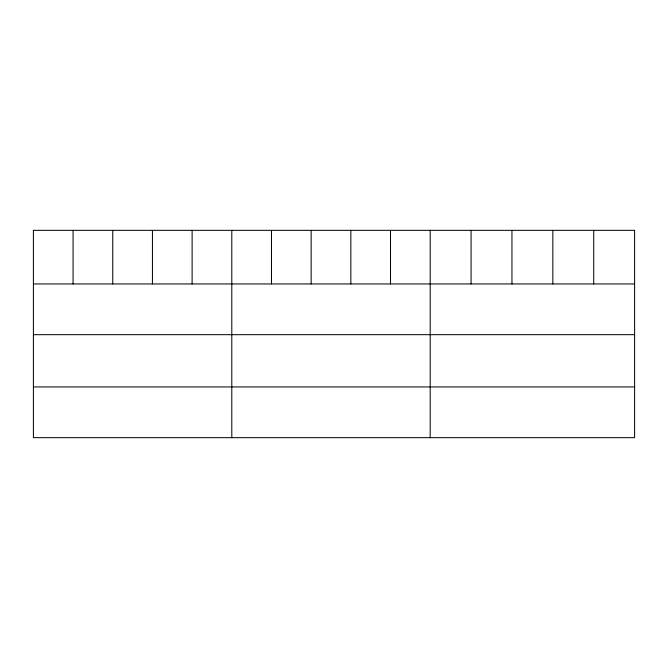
<?xml version="1.0" encoding="UTF-8"?>
<svg xmlns="http://www.w3.org/2000/svg" width="668" height="668" viewBox="0 0 668 668"><rect width="100%" height="100%" fill="white"/><g stroke="black" fill="none" stroke-linecap="round" stroke-linejoin="round"><path stroke-width="1" d="M33.4 283.95L634.6 283.95M33.4 334.676L634.6 334.676M33.4 386.939L634.6 386.939M593.718 230.335L593.718 283.95M552.837 230.335L552.837 283.95M511.955 230.335L511.955 283.95M471.074 230.335L471.074 283.95M430.192 230.335L430.192 437.665M390.513 230.335L390.513 283.95M350.834 230.335L350.834 283.95M311.154 230.335L311.154 283.95M271.475 230.335L271.475 283.95M231.796 230.335L231.796 437.665M192.117 230.335L192.117 283.95M152.438 230.335L152.438 283.95M112.758 230.335L112.758 283.95M73.079 230.335L73.079 283.95M634.6 230.335L33.4 230.335L33.4 437.665L634.6 437.665L634.6 230.335"/></g></svg>
